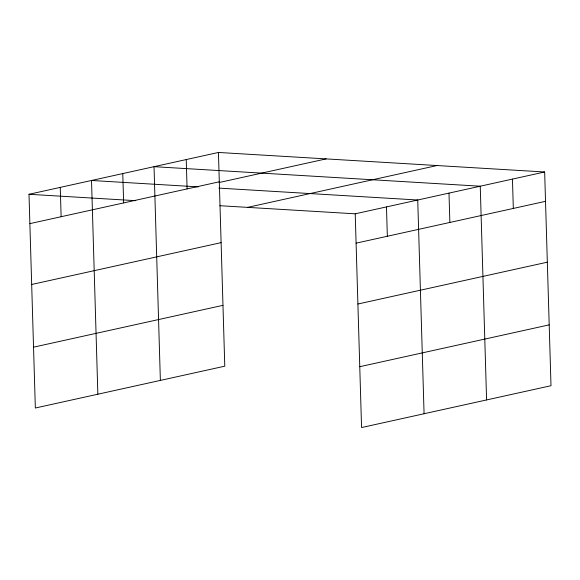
<?xml version="1.0" encoding="UTF-8"?>
<svg xmlns="http://www.w3.org/2000/svg" width="580" height="580" viewBox="0 0 580 580"><rect width="100%" height="100%" fill="white"/><g stroke="black" fill="none" stroke-linecap="round" stroke-linejoin="round"><path stroke-width="0.87" d="M218.435 152.453L224.779 366.183L35.344 408.015L29 194.286L218.435 152.453L544.656 171.984L551 385.714L361.565 427.547L355.221 213.817L544.656 171.984M29.87 223.626L219.305 181.794M219.138 182.519L326.09 158.898M247.566 207.372L437.001 165.539M31.675 284.476L221.111 242.643M356.091 243.158L545.526 201.325M33.538 347.166L222.974 305.334M357.896 304.007L547.332 262.175M359.76 366.698L549.195 324.865M198.273 186.876L91.517 180.481L97.86 394.212M218.849 188.108L417.738 200.013L424.074 413.743M29 194.286L135.756 200.68M219.842 205.712L355.221 213.817M512.452 179.097L513.322 208.438M486.591 399.939L480.247 186.209L154.026 166.678L160.37 380.408M448.992 193.111L449.863 222.452M386.476 206.915L387.346 236.256M186.231 159.565L187.101 188.906M122.772 173.579L123.641 202.92M60.255 187.383L61.125 216.724"/></g></svg>
